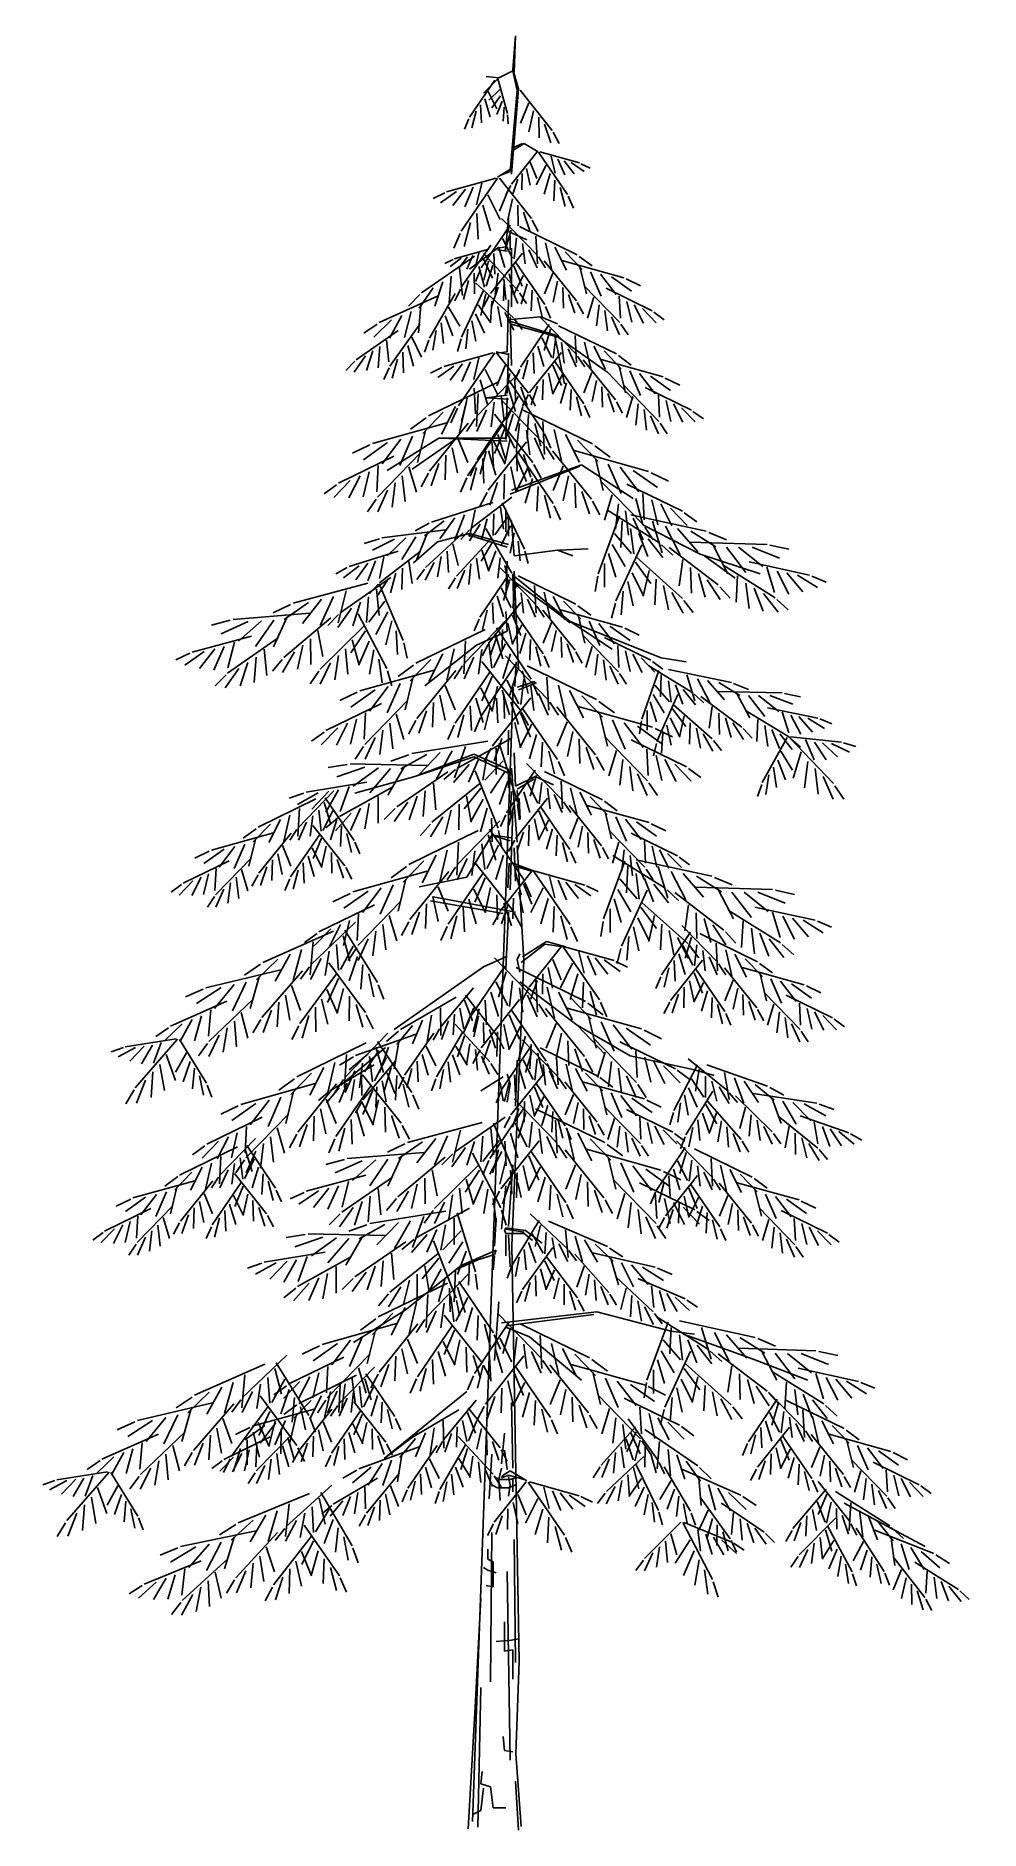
# Model space of a CAD drawing. Extents: x -2.34 to 2.47, y 0.02 to 9.16.
import ezdxf

# ---------------------------------------------------------------- set-up
doc = ezdxf.new("R2010")
doc.units = 0
doc.header["$MEASUREMENT"] = 0
doc.layers.get('0').update_dxf_attribs({"linetype": 'CONTINUOUS'})
doc.layers.add('ARV', color=7, linetype='CONTINUOUS')

# ---------------------------------------------------------------- blocks, each defined once
blk = doc.blocks.new('NEEDLES')
for p, q in [((0, 0), (34.33, -17.06)), ((9.77, -5.81), (10.54, -22.23)), ((15.44, -9.81), (18.94, -25.34)), ((20.93, -12.36), (27.8, -26.11)), ((27.03, -15.21), (37.18, -25.85)), ((35.49, -17.99), (43.17, -23.74))]:
    blk.add_line(p, q)
blk = doc.blocks.new('NEEDLE')
for p, xscale, yscale, zscale, rotation in [((-0.5, 0.05), -0.24, 0.24, 0.24, 349.153938869936), ((-0.24, 0.03), -0.3, 0.3, 0.3, 29.2082924679731), ((0.09, 0.04), 0.24, 0.24, 0.24, 334.9095387782332)]:
    blk.add_blockref('NEEDLES', p, dxfattribs=dict(xscale=xscale, yscale=yscale, zscale=zscale, rotation=rotation))
blk = doc.blocks.new('BRANCH')
for p, xscale, yscale, zscale, rotation in [((-1.44, 0.64), -0.3, 0.3, 0.3, 359.640705686777), ((1.78, 2.1), -0.24, 0.24, 0.24, 19.43419401655424), ((0.24, 0.86), 0.24, 0.24, 0.24, 330.4324132188039), ((-9.04, -5.42), -0.3, 0.3, 0.3, 349.153938869936), ((-1.96, -4.13), 0.24, 0.24, 0.24, 334.9095387782332), ((-5.85, -5.47), -0.24, 0.24, 0.24, 24.73116690854377), ((-0.75, -5.73), -0.24, 0.24, 0.24, 29.2082924679731), ((-16.92, -10.41), -0.24, 0.24, 0.24, 359.640705686777), ((-12.97, -9.9), -0.24, 0.24, 0.24, 19.43419401655424)]:
    blk.add_blockref('NEEDLES', p, dxfattribs=dict(xscale=xscale, yscale=yscale, zscale=zscale, rotation=rotation))

msp = doc.modelspace()

# ---------------------------------------------------------------- linework, layer by layer
at = {"layer": 'ARV'}
for p, q in [((0.0897, 8.986, 94.6328), (0.1039, 9.1568, 94.6328)), ((0.1039, 9.1568, 94.6328), (0.0968, 8.9718, 94.6328)), ((0.0897, 8.9789, 94.6328), (0.0185, 8.9433, 94.6328)), ((0.0897, 8.986, 94.6328), (0.1181, 8.8863, 94.6328)), ((0.111, 8.8792, 94.6328), (0.0897, 8.9789, 94.6328)), ((0.0185, 8.9433, 94.6328), (-0.0598, 8.865, 94.6328)), ((0.0185, 8.9433, 94.6328), (-0.0456, 8.9504, 94.6328)), ((0.0754, 8.4664, 94.6328), (0.111, 8.8792, 94.6328)), ((0.1181, 8.8863, 94.6328), (0.0826, 8.4521, 94.6328)), ((0.1395, 8.6087, 94.6328), (0.0897, 8.5874, 94.6328)), ((0.1466, 8.6087, 94.6328), (0.0897, 8.5732, 94.6328)), ((0.2178, 8.566, 94.6328), (0.1466, 8.6087, 94.6328)), ((0.0114, 8.4379, 94.6328), (0.0826, 8.4806, 94.6328)), ((0.0256, 8.445, 94.6328), (0.0754, 8.4664, 94.6328)), ((0.0541, 8.082, 94.6328), (0.0683, 8.2315, 94.6328)), ((0.0683, 8.2386, 94.6328), (0.0683, 8.1603, 94.6328)), ((0.0683, 8.1603, 94.6328), (0.1609, 8.1176, 94.6328)), ((0.0754, 8.139, 94.6328), (0.0754, 8.0678, 94.6328)), ((-0.131, 7.9681, 94.6328), (0.0114, 8.0749, 94.6328)), ((0.0114, 8.0749, 94.6328), (0.0541, 8.082, 94.6328)), ((0.0114, 8.0678, 94.6328), (0.0612, 8.0607, 94.6328)), ((0.0826, 7.776, 94.6328), (0.0826, 8.0749, 94.6328)), ((0.0612, 7.5482, 94.6328), (0.0683, 7.8115, 94.6328)), ((0.3032, 7.6336, 94.6328), (0.0683, 7.7048, 94.6328)), ((0.232, 7.7261, 94.6328), (0.0754, 7.7119, 94.6328)), ((0.0754, 7.7261, 94.6328), (0.0826, 7.477, 94.6328)), ((0.0754, 7.6905, 94.6328), (0.3032, 7.6265, 94.6328)), ((0.3174, 7.6905, 94.6328), (0.232, 7.7261, 94.6328)), ((0.5737, 7.4414, 94.6328), (0.3032, 7.6336, 94.6328)), ((0.3032, 7.6265, 94.6328), (0.353, 7.3845, 94.6328)), ((0.0683, 7.5339, 94.6328), (0.0043, 7.5482, 94.6328)), ((0.0043, 7.5411, 94.6328), (0.0612, 7.5482, 94.6328)), ((0.0683, 7.5411, 94.6328), (0.0612, 7.3346, 94.6328)), ((0.7018, 7.3062, 94.6328), (0.5737, 7.4414, 94.6328)), ((0.0612, 7.3275, 94.6328), (-0.0456, 7.3133, 94.6328)), ((-0.0456, 7.3133, 94.6328), (0.0683, 7.3062, 94.6328)), ((0.0612, 7.3133, 94.6328), (0.0541, 7.1069, 94.6328)), ((-0.2876, 7.1069, 94.6328), (-0.5509, 6.9432, 94.6328)), ((-0.4228, 6.9503, 94.6328), (-0.195, 7.1069, 94.6328)), ((0.0541, 7.1069, 94.6328), (-0.2876, 7.1069, 94.6328)), ((0.0612, 7.0926, 94.6328), (-0.2733, 7.1069, 94.6328)), ((0.0754, 6.8222, 94.6328), (0.4313, 6.9645, 94.6328)), ((0.4385, 6.9716, 94.6328), (0.0826, 6.8435, 94.6328)), ((0.7018, 6.8008, 94.6328), (0.4385, 6.9716, 94.6328)), ((0.7516, 6.6656, 94.6328), (0.716, 6.8008, 94.6328)), ((0.0541, 6.7439, 94.6328), (0.0541, 6.63, 94.6328)), ((0.0683, 6.7154, 94.6328), (0.0683, 6.6086, 94.6328)), ((0.0826, 6.6869, 94.6328), (0.0968, 6.509, 94.6328)), ((-0.2947, 6.5802, 94.6328), (-0.131, 6.6229, 94.6328)), ((0.0612, 6.5517, 94.6328), (-0.1381, 6.6157, 94.6328)), ((-0.131, 6.6229, 94.6328), (0.0683, 6.5659, 94.6328)), ((1.0435, 6.5161, 94.6328), (0.7516, 6.6656, 94.6328)), ((-0.4157, 6.4734, 94.6328), (-0.2947, 6.5802, 94.6328)), ((0.0968, 6.509, 94.6328), (0.3174, 6.5374, 94.6328)), ((0.3174, 6.5374, 94.6328), (0.3957, 6.509, 94.6328)), ((0.3246, 6.5374, 94.6328), (0.474, 6.5446, 94.6328)), ((1.3495, 6.4164, 94.6328), (1.0435, 6.5161, 94.6328)), ((1.2214, 6.3951, 94.6328), (1.0648, 6.509, 94.6328)), ((0.0612, 6.4805, 94.6328), (0.0541, 6.2954, 94.6328)), ((0.0897, 6.4164, 94.6328), (0.0968, 6.1816, 94.6328)), ((0.3815, 6.1744, 94.6328), (0.0897, 6.4093, 94.6328)), ((0.1181, 5.9253, 94.6328), (0.0968, 6.4307, 94.6328)), ((0.0826, 6.388, 94.6328), (0.289, 6.2385, 94.6328)), ((0.0612, 6.1246, 94.6328), (0.0541, 6.2243, 94.6328)), ((0.289, 6.2385, 94.6328), (0.3815, 6.1673, 94.6328)), ((-0.0954, 6.0534, 94.6328), (0.0612, 6.1246, 94.6328)), ((0.595, 6.0321, 94.6328), (0.3815, 6.1744, 94.6328)), ((0.8442, 5.9894, 94.6328), (0.3815, 6.1744, 94.6328)), ((-0.3587, 5.847, 94.6328), (-0.0954, 6.0534, 94.6328)), ((0.9723, 5.968, 94.6328), (0.8442, 5.9894, 94.6328)), ((0.2036, 5.8684, 94.6328), (0.111, 5.8399, 94.6328)), ((0.2107, 5.8613, 94.6328), (0.1181, 5.8257, 94.6328)), ((-0.1163, 0.0621, 94.6328), (0.0911, 5.8398, 94.6328)), ((-0.4086, 5.3844, 94.6328), (-0.1096, 5.4982, 94.6328)), ((-0.4086, 5.3844, 94.6328), (-0.1096, 5.484, 94.6328)), ((-0.1096, 5.4982, 94.6328), (0.0683, 5.4199, 94.6328)), ((-0.1096, 5.484, 94.6328), (0.0897, 5.3915, 94.6328)), ((0.0968, 5.5054, 94.6328), (0.1039, 5.3345, 94.6328)), ((0.0683, 5.4199, 94.6328), (0.0683, 5.3274, 94.6328)), ((0.111, 5.0498, 94.6328), (0.0826, 5.4271, 94.6328)), ((-0.7146, 5.2989, 94.6328), (-0.4086, 5.3844, 94.6328)), ((0.2036, 5.3844, 94.6328), (0.1039, 5.3345, 94.6328)), ((0.111, 5.3203, 94.6328), (0.1964, 5.3701, 94.6328)), ((0.111, 5.3132, 94.6328), (0.1181, 5.2206, 94.6328)), ((0.2961, 5.3416, 94.6328), (0.2036, 5.3844, 94.6328)), ((0.0754, 4.8078, 94.6328), (0.0897, 5.2064, 94.6328)), ((-0.1452, 4.8719, 94.6328), (-0.0171, 5.0854, 94.6328)), ((-0.0171, 5.0854, 94.6328), (0.0754, 5.0569, 94.6328)), ((-0.01, 5.0854, 94.6328), (0.0826, 5.0712, 94.6328)), ((0.1113, 5.0336, 94.6328), (0.1452, 4.4469, 94.6328)), ((0.0897, 4.943, 94.6328), (0.2036, 4.9003, 94.6328)), ((0.0968, 5.0213, 94.6328), (0.1039, 4.8505, 94.6328)), ((-0.3872, 4.822, 94.6328), (-0.1452, 4.8719, 94.6328)), ((0.1893, 4.9003, 94.6328), (0.0968, 4.9288, 94.6328)), ((-0.316, 4.7722, 94.6328), (0.1039, 4.6939, 94.6328)), ((0.0399, 4.6868, 94.6328), (-0.3303, 4.7509, 94.6328)), ((0.0683, 4.6939, 94.6328), (0.0541, 4.4021, 94.6328)), ((0.1253, 4.4804, 94.6328), (0.111, 4.4519, 94.6328)), ((0.1324, 4.4377, 94.6328), (0.2534, 4.5302, 94.6328)), ((0.1395, 4.4662, 94.6328), (0.2605, 4.5444, 94.6328)), ((0.2534, 4.5302, 94.6328), (0.3459, 4.516, 94.6328)), ((0.2605, 4.5444, 94.6328), (0.3602, 4.516, 94.6328)), ((-0.0598, 4.4155, 94.6328), (-0.5153, 4.0952, 94.6328)), ((0.0541, 4.4654, 94.6328), (-0.0598, 4.4155, 94.6328)), ((0.1452, 4.4469, 94.6328), (0.084, 2.9953, 94.6328)), ((0.111, 4.4519, 94.6328), (0.1253, 4.3879, 94.6328)), ((0.4171, 4.1174, 94.6328), (0.1253, 4.338, 94.6328)), ((0.4171, 4.1174, 94.6328), (0.5595, 3.9679, 94.6328)), ((0.6876, 3.9608, 94.6328), (0.4171, 4.1174, 94.6328)), ((-0.7858, 3.8113, 94.6328), (-0.558, 4.0035, 94.6328)), ((0.111, 3.9394, 94.6328), (0.1039, 3.7045, 94.6328)), ((1.015, 3.8896, 94.6328), (0.6876, 3.9608, 94.6328)), ((-0.074, 3.7828, 94.6328), (0.0399, 3.854, 94.6328)), ((0.0612, 3.8683, 94.6328), (0.0754, 3.8184, 94.6328)), ((1.1146, 3.8611, 94.6328), (1.015, 3.8896, 94.6328)), ((0.0399, 3.733, 94.6328), (0.0256, 3.8255, 94.6328)), ((0.0754, 3.8184, 94.6328), (0.0612, 3.7259, 94.6328)), ((0.0683, 3.0924, 94.6328), (0.0897, 3.4056, 94.6328)), ((0.0541, 3.2988, 94.6328), (0.0327, 3.0782, 94.6328)), ((-0.0029, 2.9928, 94.6328), (0.0043, 3.1351, 94.6328)), ((0.0541, 3.0853, 94.6328), (0.047, 3.0711, 94.6328)), ((0.047, 3.0711, 94.6328), (0.0541, 3.0568, 94.6328)), ((0.1537, 3.0711, 94.6328), (0.0541, 3.0853, 94.6328)), ((0.0541, 3.0782, 94.6328), (0.1466, 3.0639, 94.6328)), ((0.0541, 3.0568, 94.6328), (0.1466, 3.0568, 94.6328)), ((0.0541, 3.0497, 94.6328), (0.0541, 2.9429, 94.6328)), ((0.0683, 3.0497, 94.6328), (0.0754, 2.886, 94.6328)), ((0.1466, 3.0568, 94.6328), (0.1893, 3.0212, 94.6328)), ((0.2392, 3.007, 94.6328), (0.1537, 3.0711, 94.6328)), ((-0.1737, 2.8931, 94.6328), (0.0043, 2.9714, 94.6328)), ((-0.0029, 2.9501, 94.6328), (-0.0883, 2.9216, 94.6328)), ((-0.0029, 2.9429, 94.6328), (-0.01, 2.8718, 94.6328)), ((0.0043, 2.9714, 94.6328), (-0.0029, 2.9501, 94.6328)), ((0.084, 2.9953, 94.6328), (0.1218, 0.8767, 94.6328)), ((-0.4584, 2.6653, 94.6328), (-0.1737, 2.8931, 94.6328)), ((-0.2022, 2.8718, 94.6328), (-0.2093, 2.708, 94.6328)), ((-0.0883, 2.9216, 94.6328), (-0.2022, 2.8718, 94.6328)), ((-0.7218, 2.5016, 94.6328), (-0.4584, 2.6653, 94.6328)), ((-0.0029, 2.4091, 94.6328), (0.0185, 2.708, 94.6328)), ((0.5167, 2.6582, 94.6328), (0.0327, 2.6013, 94.6328)), ((0.894, 2.5586, 94.6328), (0.5167, 2.6582, 94.6328)), ((0.0541, 2.587, 94.6328), (0.5025, 2.644, 94.6328)), ((0.1751, 2.5301, 94.6328), (0.0541, 2.5799, 94.6328)), ((0.4385, 2.3094, 94.6328), (0.1751, 2.5301, 94.6328)), ((1.015, 2.5443, 94.6328), (0.894, 2.5586, 94.6328)), ((1.3139, 2.4162, 94.6328), (0.9581, 2.5443, 94.6328)), ((1.5915, 2.3094, 94.6328), (1.3139, 2.4162, 94.6328)), ((-0.1452, 2.2525, 94.6328), (-0.5652, 1.9108, 94.6328)), ((0.0826, 2.1956, 94.6328), (0.0897, 1.861, 94.6328)), ((-0.5652, 1.9108, 94.6328), (-0.3943, 2.039, 94.6328)), ((0.047, 2.039, 94.6328), (0.0327, 1.8824, 94.6328)), ((-0.0171, 1.9322, 94.6328), (-0.0313, 1.7044, 94.6328)), ((0.0612, 1.8539, 94.6328), (0.047, 1.9536, 94.6328)), ((0.0327, 1.861, 94.6328), (0.0185, 1.8041, 94.6328)), ((0.0754, 1.8468, 94.6328), (0.0399, 1.8254, 94.6328)), ((0.1609, 1.797, 94.6328), (0.0754, 1.8468, 94.6328)), ((0.0114, 1.7614, 94.6328), (-0.0171, 1.7756, 94.6328)), ((0.0256, 1.8041, 94.6328), (0.0043, 1.8112, 94.6328)), ((0.0683, 1.7614, 94.6328), (0.0114, 1.7614, 94.6328)), ((0.0185, 1.8041, 94.6328), (0.0256, 1.6973, 94.6328)), ((0.0754, 1.8041, 94.6328), (0.0256, 1.8041, 94.6328)), ((0.0327, 1.8112, 94.6328), (0.0683, 1.8254, 94.6328)), ((0.0399, 1.8254, 94.6328), (0.0327, 1.8112, 94.6328)), ((0.0683, 1.8254, 94.6328), (0.1466, 1.8041, 94.6328)), ((0.0683, 1.8183, 94.6328), (0.0754, 1.7756, 94.6328)), ((0.0754, 1.7756, 94.6328), (0.0683, 1.7187, 94.6328)), ((0.1039, 1.7756, 94.6328), (0.0683, 1.7614, 94.6328)), ((0.1039, 1.8112, 94.6328), (0.0754, 1.8041, 94.6328)), ((0.0897, 1.8041, 94.6328), (0.0897, 1.74, 94.6328)), ((2.1894, 1.4624, 94.6328), (1.7766, 1.6831, 94.6328)), ((-0.0171, 1.5336, 94.6328), (-0.0242, 0.772, 94.6328)), ((0.0968, 1.498, 94.6328), (0.1039, 0.8716, 94.6328)), ((-0.0384, 1.4482, 94.6328), (-0.0384, 1.3984, 94.6328)), ((-0.0384, 1.3984, 94.6328), (-0.01, 1.3841, 94.6328)), ((-0.01, 1.3841, 94.6328), (-0.01, 1.256, 94.6328)), ((-0.0598, 1.3557, 94.6328), (-0.0384, 1.3414, 94.6328)), ((-0.0384, 1.3414, 94.6328), (0.0043, 1.3272, 94.6328)), ((0.0612, 1.3343, 94.6328), (0.0754, 0.3734, 94.6328)), ((-0.1025, 0.6439, 94.6328), (-0.074, 1.1991, 94.6328)), ((-0.01, 1.256, 94.6328), (-0.0456, 1.2631, 94.6328)), ((0.047, 1.0781, 94.6328), (0.047, 0.9286, 94.6328)), ((0.0826, 0.9855, 94.6328), (0.0043, 0.9784, 94.6328)), ((0.047, 0.9286, 94.6328), (0.0897, 0.9357, 94.6328)), ((0.1181, 0.9926, 94.6328), (0.0826, 0.9855, 94.6328)), ((0.0897, 0.9357, 94.6328), (0.0897, 0.7862, 94.6328)), ((0.1218, 0.8767, 94.6328), (0.1048, 0.4067, 94.6328)), ((-0.074, 0.7435, 94.6328), (-0.0883, 0.0317, 94.6328)), ((-0.1381, 0.0246, 94.6328), (-0.1025, 0.6439, 94.6328)), ((0.0399, 0.4944, 94.6328), (0.047, 0.4232, 94.6328)), ((0.047, 0.4232, 94.6328), (0.0897, 0.4161, 94.6328)), ((0.1048, 0.4067, 94.6328), (0.1317, 0.0354, 94.6328)), ((-0.0669, 0.3164, 94.6328), (-0.074, 0.2524, 94.6328)), ((-0.074, 0.2524, 94.6328), (-0.0242, 0.2381, 94.6328)), ((-0.0598, 0.231, 94.6328), (-0.074, 0.1171, 94.6328)), ((-0.0242, 0.2381, 94.6328), (-0.01, 0.1314, 94.6328)), ((0.1181, 0.0175, 94.6328), (0.1039, 0.2666, 94.6328)), ((-0.074, 0.1171, 94.6328), (-0.1167, 0.0958, 94.6328)), ((-0.01, 0.1314, 94.6328), (0.0541, 0.1314, 94.6328))]:
    msp.add_line(p, q, dxfattribs=at)

# ---------------------------------------------------------------- block references
for name, p, xscale, yscale, zscale, rotation in [('NEEDLES', (-0.0012, 8.9318, 94.6328), -0.005978993801964314, 0.005978993801964314, 0.005978993801964314, 29.2082924679731), ('NEEDLES', (0.0133, 8.9379, 94.6328), 0.004783195041571451, 0.004783195041571451, 0.004783195041571451, 311.8244051054249), ('NEEDLES', (0.1277, 8.8804, 94.6328), 0.006833135773673502, 0.006833135773673502, 0.006833135773673502, 334.9095387782332), ('BRANCH', (-0.0629, 8.0237, 94.6328), 0.02847139905697292, 0.02847139905697292, 0.02847139905697292, 8.841814560191672), ('NEEDLES', (-0.032, 8.0709, 94.6328), -0.004783195041571451, 0.004783195041571451, 0.004783195041571451, 349.153938869936), ('BRANCH', (0.6472, 6.685, 94.6328), -0.0341656788683675, 0.0341656788683675, 0.0341656788683675, 13.78085509118372), ('BRANCH', (0.0251, 6.7557, 94.6328), 0.02847139905697292, 0.02847139905697292, 0.02847139905697292, 351.6026974133102), ('BRANCH', (-0.6049, 6.3385, 94.6328), 0.0341656788683675, 0.0341656788683675, 0.0341656788683675, 349.0014269835797), ('BRANCH', (0.8463, 5.9019, 94.6328), -0.02847139905697292, 0.02847139905697292, 0.02847139905697292, 14.4021300739743), ('BRANCH', (0.0032, 5.5291, 94.6328), 0.0341656788683675, 0.0341656788683675, 0.0341656788683675, 343.2329938822522), ('NEEDLE', (1.4896, 5.5824, 94.6328), -0.02847139905697292, 0.02847139905697292, 0.02847139905697292, 9.489934286129767), ('BRANCH', (0.6757, 4.9269, 94.6328), -0.0341656788683675, 0.0341656788683675, 0.0341656788683675, 13.78085509118372), ('BRANCH', (-0.7753, 4.5732, 94.6328), 0.0341656788683675, 0.0341656788683675, 0.0341656788683675, 357.8526155626894), ('BRANCH', (-0.1569, 4.2448, 94.6328), 0.02847139905697292, 0.02847139905697292, 0.02847139905697292, 4.071813894307644), ('NEEDLE', (-1.6109, 4.0443, 94.6328), 0.02847139905697292, 0.02847139905697292, 0.02847139905697292, 353.2400604709226), ('BRANCH', (1.0392, 3.8924, 94.6328), -0.02847139905697292, 0.02847139905697292, 0.02847139905697292, 6.849557992766557), ('BRANCH', (-0.0231, 3.5911, 94.6328), 0.0341656788683675, 0.0341656788683675, 0.0341656788683675, 348.9353722748186), ('BRANCH', (-0.2102, 3.1352, 94.6328), 0.0341656788683675, 0.0341656788683675, 0.0341656788683675, 343.2329938822522), ('BRANCH', (0.231, 3.0991, 94.6328), -0.02847139905697292, 0.02847139905697292, 0.02847139905697292, 2.793326214071977), ('BRANCH', (0.8963, 2.578, 94.6328), -0.0341656788683675, 0.0341656788683675, 0.0341656788683675, 13.78085509118372), ('BRANCH', (-1.124, 2.3679, 94.6328), 0.0341656788683675, 0.0341656788683675, 0.0341656788683675, 357.8526155626894), ('BRANCH', (-0.1425, 2.1441, 94.6328), 0.02847139905697292, 0.02847139905697292, 0.02847139905697292, 4.488434163662397), ('BRANCH', (0.7181, 2.0458, 94.6328), -0.02847139905697292, 0.02847139905697292, 0.02847139905697292, 351.7663885624799), ('NEEDLE', (-1.9596, 1.839, 94.6328), 0.02847139905697292, 0.02847139905697292, 0.02847139905697292, 353.2400604709226), ('BRANCH', (-0.8972, 1.7077, 94.6328), 0.0341656788683675, 0.0341656788683675, 0.0341656788683675, 356.3303840116624), ('BRANCH', (1.689, 1.7285, 94.6328), -0.02847139905697292, 0.02847139905697292, 0.02847139905697292, 353.8970631405007), ('NEEDLE', (0.9481, 1.5845, 94.6328), -0.02847139905697292, 0.02847139905697292, 0.02847139905697292, 353.2469382520364)]:
    msp.add_blockref(name, p, dxfattribs=dict(at, xscale=xscale, yscale=yscale, zscale=zscale, rotation=rotation))
for name, p, xscale, yscale, zscale in [('NEEDLE', (0.215, 8.5646, 94.6328), -0.02277711924557833, 0.02277711924557833, 0.02277711924557833), ('NEEDLE', (0.0185, 8.4308, 94.6328), 0.02847139905697292, 0.02847139905697292, 0.02847139905697292), ('BRANCH', (0.0826, 8.1674, 94.6328), -0.02847139905697292, 0.02847139905697292, 0.02847139905697292), ('BRANCH', (0.2819, 7.6621, 94.6328), -0.02847139905697292, 0.02847139905697292, 0.02847139905697292), ('NEEDLE', (0.0043, 7.5411, 94.6328), 0.02847139905697292, 0.02847139905697292, 0.02847139905697292), ('BRANCH', (0.0626, 7.3717, 94.6328), 0.0341656788683675, 0.0341656788683675, 0.0341656788683675), ('BRANCH', (0.0925, 7.2293, 94.6328), -0.0341656788683675, 0.0341656788683675, 0.0341656788683675), ('BRANCH', (0.0754, 6.388, 94.6328), -0.02847139905697292, 0.02847139905697292, 0.02847139905697292), ('BRANCH', (-0.0014, 6.1118, 94.6328), 0.0341656788683675, 0.0341656788683675, 0.0341656788683675), ('BRANCH', (0.1139, 5.9267, 94.6328), -0.0341656788683675, 0.0341656788683675, 0.0341656788683675), ('BRANCH', (0.2107, 5.3915, 94.6328), -0.02847139905697292, 0.02847139905697292, 0.02847139905697292), ('BRANCH', (-0.8723, 5.2518, 94.6328), 0.02847139905697292, 0.02847139905697292, 0.02847139905697292), ('BRANCH', (-0.037, 5.0868, 94.6328), 0.0341656788683675, 0.0341656788683675, 0.0341656788683675), ('NEEDLE', (0.1893, 4.9003, 94.6328), -0.02847139905697292, 0.02847139905697292, 0.02847139905697292), ('NEEDLE', (0.3388, 4.516, 94.6328), -0.02847139905697292, 0.02847139905697292, 0.02847139905697292), ('BRANCH', (1.0003, 4.5661, 94.6328), -0.02847139905697292, 0.02847139905697292, 0.02847139905697292), ('BRANCH', (0.0569, 4.3893, 94.6328), -0.0341656788683675, 0.0341656788683675, 0.0341656788683675), ('BRANCH', (-0.6082, 4.0051, 94.6328), 0.0341656788683675, 0.0341656788683675, 0.0341656788683675), ('BRANCH', (0.1875, 3.984, 94.6328), -0.02847139905697292, 0.02847139905697292, 0.02847139905697292), ('BRANCH', (0.1566, 3.6704, 94.6328), -0.0341656788683675, 0.0341656788683675, 0.0341656788683675), ('BRANCH', (-1.2716, 3.4798, 94.6328), 0.02847139905697292, 0.02847139905697292, 0.02847139905697292), ('BRANCH', (0.9739, 3.4694, 94.6328), -0.02847139905697292, 0.02847139905697292, 0.02847139905697292), ('BRANCH', (-0.1935, 2.7824, 94.6328), 0.0341656788683675, 0.0341656788683675, 0.0341656788683675), ('BRANCH', (0.0783, 2.5742, 94.6328), -0.0341656788683675, 0.0341656788683675, 0.0341656788683675), ('BRANCH', (-0.6648, 2.3166, 94.6328), 0.02847139905697292, 0.02847139905697292, 0.02847139905697292), ('BRANCH', (1.4421, 2.1884, 94.6328), -0.02847139905697292, 0.02847139905697292, 0.02847139905697292), ('NEEDLE', (0.1609, 1.7898, 94.6328), -0.02847139905697292, 0.02847139905697292, 0.02847139905697292)]:
    msp.add_blockref(name, p, dxfattribs=dict(at, xscale=xscale, yscale=yscale, zscale=zscale))

doc.saveas('drawing.dxf')
